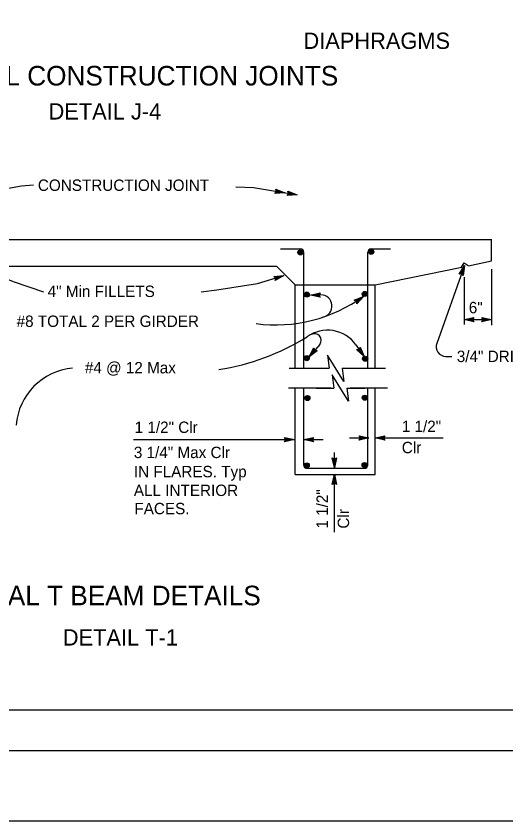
# Model space of a CAD drawing. Extents: x -894 to 1101, y -472 to 714.
# Drawn here: x 44.6 to 345, y -472.4 to 21.4 of the extents above; entities that cross this region are included whole.
import ezdxf

# ---------------------------------------------------------------- set-up
doc = ezdxf.new("R2010")
doc.units = 0
for name, color, linetype in [('border_PLOTTING-ELEMENTS', 7, 'Continuous'), ('border_rw_22x34_Cut_Lines', 7, 'Continuous'), ('border_SHEET', 7, 'Continuous'), ('tcd_BARRIER-CONC', 7, 'Continuous'), ('tcd_BARRIER-CONC-anno', 7, 'Continuous')]:
    doc.layers.add(name, color=color, linetype=linetype)

msp = doc.modelspace()

# ---------------------------------------------------------------- linework, layer by layer
at = {"layer": 'border_PLOTTING-ELEMENTS'}
for points in [[(-894.04, -472.44), (865.96, -472.44), (865.96, 713.56), (-894.04, 713.56)], [(-864.04, 670.56), (835.96, 670.56), (835.96, -429.44), (-864.04, -429.44)]]:
    msp.add_lwpolyline(points, close=True, dxfattribs=at)
at = {"layer": 'border_rw_22x34_Cut_Lines'}
msp.add_lwpolyline([(-864.04, 670.56), (835.96, 670.56), (835.96, -429.44), (-864.04, -429.44)], close=True, dxfattribs=at)
at = {"layer": 'border_SHEET'}
msp.add_line((810.96, -404.44), (-814.04, -404.44), dxfattribs=at)
at = {"layer": 'tcd_BARRIER-CONC'}
for p, q in [((-65.67, -115.62), (336.34, -115.62)), ((336.24, -128.81), (336.24, -115.61)), ((206.76, -121.38), (219.01, -121.38)), ((221.01, -194.69), (221.01, -123.38)), ((260.31, -194.69), (260.31, -123.38)), ((262.31, -121.38), (274.31, -121.38)), ((38.68, -132.01), (204.35, -132.01)), ((215.86, -143.52), (204.35, -132.01)), ((264.76, -143.52), (317.93, -132.58)), ((317.77, -132.58), (319.45, -130.02)), ((317.77, -132.58), (319.45, -130.02)), ((319.45, -130.02), (322, -131.69)), ((319.45, -130.02), (322, -131.69)), ((322.01, -131.74), (336.24, -128.81)), ((215.86, -143.52), (264.76, -143.52)), ((215.86, -194.69), (215.86, -143.52)), ((264.76, -194.69), (264.76, -143.52)), ((212.12, -194.69), (234.24, -194.69)), ((225.57, -194.69), (236.57, -194.69)), ((244.57, -194.69), (255.57, -194.69)), ((245.83, -194.69), (271.22, -194.69)), ((211.76, -206.78), (237.57, -206.78)), ((215.86, -259.92), (215.86, -206.78)), ((221.01, -254.07), (221.01, -206.78)), ((228.56, -206.79), (239.56, -206.79)), ((247.56, -206.79), (258.56, -206.79)), ((249.52, -206.78), (272.36, -206.78)), ((260.31, -254.07), (260.31, -206.78)), ((264.76, -259.92), (264.76, -206.78)), ((223.01, -256.07), (258.31, -256.07)), ((215.86, -259.92), (264.76, -259.92))]:
    msp.add_line(p, q, dxfattribs=at)
for points in [[(244.57, -194.69), (245.57, -202.69), (235.57, -186.69), (236.57, -194.69)], [(247.56, -206.79), (248.56, -214.79), (238.56, -198.79), (239.56, -206.79)]]:
    msp.add_lwpolyline(points, dxfattribs=at)
for centre, radius in [((218.96, -123.6), 1.56), ((218.96, -123.6), 1.37), ((218.96, -123.6), 1.19), ((218.96, -123.6), 1), ((218.96, -123.6), 0.812), ((218.96, -123.6), 0.625), ((218.96, -123.6), 0.437), ((218.96, -123.6), 0.187), ((262.45, -123.21), 1.56), ((262.45, -123.21), 1.37), ((262.45, -123.21), 1.19), ((262.45, -123.21), 1), ((262.45, -123.21), 0.812), ((262.45, -123.21), 0.625), ((262.45, -123.21), 0.437), ((262.45, -123.21), 0.187), ((222.88, -149.46), 1.56), ((222.88, -149.46), 1.37), ((258.53, -149.07), 1.56), ((258.53, -149.07), 1.37), ((258.53, -149.07), 1.19), ((258.53, -149.07), 1), ((222.88, -149.46), 1.19), ((222.88, -149.46), 1), ((222.88, -149.46), 0.812), ((222.88, -149.46), 0.625), ((222.88, -149.46), 0.437), ((222.88, -149.46), 0.187), ((258.53, -149.07), 0.812), ((258.53, -149.07), 0.625), ((258.53, -149.07), 0.437), ((258.53, -149.07), 0.187), ((222.88, -188.45), 1.56), ((222.88, -188.45), 1.37), ((222.88, -188.45), 1.19), ((222.88, -188.45), 1), ((222.88, -188.45), 0.812), ((258.73, -188.84), 1.56), ((258.73, -188.84), 1.37), ((258.73, -188.84), 1.19), ((222.88, -188.45), 0.625), ((222.88, -188.45), 0.437), ((222.88, -188.45), 0.187), ((258.73, -188.84), 1), ((258.73, -188.84), 0.812), ((258.73, -188.84), 0.625), ((258.73, -188.84), 0.437), ((258.73, -188.84), 0.187), ((223.27, -212.94), 1.56), ((223.27, -212.94), 1.37), ((223.27, -212.94), 1.19), ((223.27, -212.94), 1), ((223.27, -212.94), 0.812), ((223.27, -212.94), 0.625), ((258.53, -212.74), 1.56), ((258.53, -212.74), 1.37), ((258.53, -212.74), 1.19), ((258.53, -212.74), 1), ((258.53, -212.74), 0.812), ((258.53, -212.74), 0.625), ((258.53, -212.74), 0.437), ((223.27, -212.94), 0.437), ((223.27, -212.94), 0.187), ((258.53, -212.74), 0.187), ((222.88, -254.28), 1.56), ((222.88, -254.28), 1.37), ((222.88, -254.28), 1.19), ((222.88, -254.28), 1), ((222.88, -254.28), 0.812), ((222.88, -254.28), 0.625), ((222.88, -254.28), 0.437), ((222.88, -254.28), 0.187), ((258.34, -254.08), 1.56), ((258.34, -254.08), 1.37), ((258.34, -254.08), 1.19), ((258.34, -254.08), 1), ((258.34, -254.08), 0.812), ((258.34, -254.08), 0.625), ((258.34, -254.08), 0.437), ((258.34, -254.08), 0.187)]:
    msp.add_circle(centre, radius, dxfattribs=at)
for centre, start, end in [((219.01, -123.38), 0, 90), ((262.31, -123.38), 90, 180), ((223.01, -254.07), 180, 270), ((258.31, -254.07), 270, 0)]:
    msp.add_arc(centre, 2, start, end, dxfattribs=at)
at = {"layer": 'tcd_BARRIER-CONC-anno'}
for p, q in [((203.39, -87.35), (204.39, -86.17)), ((209.52, -87.02), (203.39, -87.35)), ((203.39, -87.35), (203.39, -87.35)), ((208.15, -86.8), (203.68, -87.03)), ((204.39, -86.17), (203.83, -84.71)), ((203.83, -84.71), (203.83, -84.71)), ((203.83, -84.71), (209.52, -87.02)), ((206.8, -86.57), (203.91, -86.72)), ((203.98, -85.1), (208.16, -86.79)), ((204.15, -85.49), (206.8, -86.57)), ((205.44, -86.34), (204.2, -86.4)), ((204.27, -85.86), (205.44, -86.34)), ((209.52, -87.02), (209.52, -87.02)), ((210.79, -88.58), (211.8, -87.4)), ((216.93, -88.26), (210.79, -88.58)), ((210.79, -88.58), (210.79, -88.58)), ((215.55, -88.03), (211.08, -88.27)), ((211.8, -87.4), (211.23, -85.95)), ((211.23, -85.95), (211.23, -85.95)), ((211.23, -85.95), (216.93, -88.26)), ((214.2, -87.8), (211.31, -87.95)), ((211.38, -86.33), (215.57, -88.03)), ((211.55, -86.73), (214.2, -87.8)), ((212.84, -87.57), (211.6, -87.64)), ((211.67, -87.1), (212.84, -87.57)), ((216.93, -88.26), (216.93, -88.26)), ((319.69, -131.66), (302.62, -179.38)), ((316.41, -136.86), (319.69, -131.66)), ((316.82, -136.77), (319.23, -132.96)), ((319.23, -132.97), (318.67, -137.41)), ((319.69, -131.66), (318.93, -137.75)), ((319.69, -131.66), (319.69, -131.66)), ((202.78, -138.26), (208.91, -137.8)), ((203.94, -139.31), (202.78, -138.26)), ((202.78, -138.26), (202.78, -138.26)), ((203.09, -138.54), (207.59, -138.2)), ((208.91, -137.8), (203.56, -140.81)), ((207.58, -138.21), (203.68, -140.4)), ((208.91, -137.8), (208.91, -137.8)), ((317.94, -136.55), (316.41, -136.86)), ((316.41, -136.86), (316.41, -136.86)), ((317.24, -136.67), (318.76, -134.26)), ((317.62, -136.62), (318.3, -135.56)), ((318.93, -137.75), (317.94, -136.55)), ((318.3, -135.56), (318.14, -136.79)), ((318.76, -134.26), (318.4, -137.13)), ((318.93, -137.75), (318.93, -137.75)), ((336.24, -133.87), (336.24, -168.24)), ((203.42, -138.81), (206.27, -138.6)), ((203.56, -140.81), (203.94, -139.31)), ((203.56, -140.81), (203.56, -140.81)), ((203.69, -139.09), (204.95, -139)), ((206.27, -138.6), (203.75, -140.02)), ((204.95, -139), (203.87, -139.61)), ((319.45, -138.71), (319.45, -167.81)), ((225.09, -149.78), (231.05, -148.31)), ((231.57, -149.63), (225.09, -149.78)), ((231.12, -150.98), (225.09, -149.78)), ((225.09, -149.78), (225.09, -149.78)), ((230.89, -150.63), (226.47, -149.75)), ((226.48, -149.74), (230.83, -148.67)), ((227.85, -149.72), (230.66, -149.02)), ((230.65, -150.27), (227.85, -149.72)), ((229.23, -149.68), (230.43, -149.39)), ((230.47, -149.93), (229.23, -149.68)), ((231.05, -148.31), (230.29, -149.66)), ((230.29, -149.66), (231.12, -150.98)), ((231.05, -148.31), (231.05, -148.31)), ((231.12, -150.98), (231.12, -150.98)), ((252.02, -152.97), (257.66, -150.53)), ((252.02, -152.97), (257.66, -150.53)), ((253.45, -153.59), (252.02, -152.97)), ((252.02, -152.97), (252.02, -152.97)), ((253.45, -153.59), (252.02, -152.97)), ((252.02, -152.97), (252.02, -152.97)), ((252.4, -153.13), (256.54, -151.34)), ((252.4, -153.13), (256.54, -151.34)), ((252.8, -153.29), (255.42, -152.15)), ((252.8, -153.29), (255.42, -152.15)), ((253.15, -153.46), (254.3, -152.96)), ((253.15, -153.46), (254.3, -152.96)), ((254.3, -152.96), (253.48, -153.89)), ((254.3, -152.96), (253.48, -153.89)), ((255.42, -152.15), (253.51, -154.32)), ((255.42, -152.15), (253.51, -154.32)), ((256.54, -151.35), (253.57, -154.7)), ((256.54, -151.35), (253.57, -154.7)), ((257.66, -150.53), (253.59, -155.13)), ((257.66, -150.53), (253.59, -155.13)), ((257.66, -150.53), (257.66, -150.53)), ((257.66, -150.53), (257.66, -150.53)), ((253.59, -155.13), (253.45, -153.59)), ((253.59, -155.13), (253.45, -153.59)), ((253.59, -155.13), (253.59, -155.13)), ((253.59, -155.13), (253.59, -155.13)), ((319.35, -164.79), (325.35, -163.46)), ((319.35, -164.79), (336.24, -164.79)), ((325.35, -166.13), (319.35, -164.79)), ((319.35, -164.79), (319.35, -164.79)), ((325.13, -165.78), (320.73, -164.8)), ((320.74, -164.79), (325.11, -163.82)), ((322.11, -164.8), (324.93, -164.17)), ((324.9, -165.42), (322.11, -164.8)), ((323.49, -164.8), (324.7, -164.53)), ((324.72, -165.07), (323.49, -164.8)), ((325.35, -163.46), (324.55, -164.79)), ((324.55, -164.79), (325.35, -166.13)), ((325.35, -163.46), (325.35, -163.46)), ((325.35, -166.13), (325.35, -166.13)), ((331.04, -164.79), (330.24, -163.46)), ((330.24, -163.46), (330.24, -163.46)), ((330.24, -163.46), (336.24, -164.79)), ((336.24, -164.79), (330.24, -166.13)), ((330.24, -166.13), (331.04, -164.79)), ((330.24, -166.13), (330.24, -166.13)), ((330.46, -163.81), (334.86, -164.79)), ((334.85, -164.8), (330.48, -165.77)), ((333.48, -164.79), (330.65, -165.42)), ((330.69, -164.17), (333.48, -164.79)), ((330.87, -164.52), (332.1, -164.79)), ((332.1, -164.79), (330.89, -165.06)), ((336.24, -164.79), (336.24, -164.79)), ((230.82, -179.99), (224.44, -187.64)), ((224.44, -187.64), (227.26, -182.18)), ((225.33, -186.57), (227.39, -182.59)), ((227.26, -182.18), (227.26, -182.18)), ((227.26, -182.18), (227.77, -183.65)), ((253.05, -180.27), (258.01, -187.36)), ((255.03, -183.1), (255.67, -181.67)), ((255.34, -182.45), (256.43, -185.09)), ((255.5, -182.06), (257.22, -186.23)), ((255.67, -181.67), (255.67, -181.67)), ((255.67, -181.67), (258.01, -187.36)), ((229.31, -183.89), (224.44, -187.64)), ((224.44, -187.64), (224.44, -187.64)), ((228.9, -183.83), (225.33, -186.58)), ((226.21, -185.52), (227.54, -182.95)), ((228.47, -183.78), (226.21, -185.52)), ((227.1, -184.46), (227.67, -183.36)), ((228.1, -183.69), (227.1, -184.46)), ((227.77, -183.65), (229.31, -183.89)), ((229.31, -183.89), (229.31, -183.89)), ((253.48, -183.2), (255.03, -183.1)), ((258.01, -187.36), (253.48, -183.2)), ((253.48, -183.2), (253.48, -183.2)), ((257.21, -186.22), (253.91, -183.19)), ((256.43, -185.09), (254.29, -183.14)), ((255.63, -183.96), (254.72, -183.12)), ((255.15, -182.8), (255.63, -183.96)), ((258.01, -187.36), (258.01, -187.36)), ((308.27, -187.4), (311.95, -187.4)), ((255.74, -237.43), (254.94, -236.09)), ((254.94, -236.09), (254.94, -236.09)), ((254.94, -236.09), (260.94, -237.43)), ((255.16, -236.45), (259.56, -237.43)), ((255.39, -236.81), (258.18, -237.43)), ((264.76, -237.43), (270.76, -236.1)), ((266.15, -237.43), (270.53, -236.46)), ((267.52, -237.44), (270.35, -236.81)), ((270.76, -236.1), (269.96, -237.43)), ((270.76, -236.1), (270.76, -236.1)), ((116.66, -238.42), (215.29, -238.42)), ((210.09, -238.42), (209.29, -237.08)), ((209.29, -237.08), (209.29, -237.08)), ((209.29, -237.08), (215.29, -238.42)), ((215.29, -238.42), (209.29, -239.75)), ((209.29, -239.75), (210.09, -238.42)), ((209.29, -239.75), (209.29, -239.75)), ((209.51, -237.43), (213.91, -238.42)), ((213.9, -238.42), (209.53, -239.39)), ((212.53, -238.41), (209.71, -239.04)), ((209.74, -237.79), (212.53, -238.41)), ((209.92, -238.14), (211.15, -238.41)), ((211.15, -238.41), (209.94, -238.68)), ((215.29, -238.42), (215.29, -238.42)), ((221.01, -238.42), (227.01, -237.09)), ((221.01, -238.42), (232.96, -238.42)), ((227.01, -239.76), (221.01, -238.42)), ((221.01, -238.42), (221.01, -238.42)), ((226.79, -239.4), (222.39, -238.42)), ((222.4, -238.41), (226.77, -237.45)), ((223.77, -238.42), (226.6, -237.79)), ((226.56, -239.04), (223.77, -238.42)), ((225.15, -238.42), (226.36, -238.15)), ((226.38, -238.69), (225.15, -238.42)), ((227.01, -237.09), (226.21, -238.42)), ((226.21, -238.42), (227.01, -239.76)), ((227.01, -237.09), (227.01, -237.09)), ((227.01, -239.76), (227.01, -239.76)), ((249.16, -237.43), (260.94, -237.43)), ((260.94, -237.43), (254.94, -238.76)), ((254.94, -238.76), (255.74, -237.43)), ((254.94, -238.76), (254.94, -238.76)), ((259.55, -237.44), (255.17, -238.41)), ((258.18, -237.43), (255.35, -238.06)), ((255.57, -237.16), (256.8, -237.43)), ((256.8, -237.43), (255.59, -237.7)), ((260.94, -237.43), (260.94, -237.43)), ((264.76, -237.43), (306.66, -237.43)), ((270.76, -238.77), (264.76, -237.43)), ((264.76, -237.43), (264.76, -237.43)), ((270.54, -238.42), (266.14, -237.44)), ((270.31, -238.06), (267.52, -237.44)), ((268.91, -237.44), (270.11, -237.17)), ((270.13, -237.71), (268.91, -237.44)), ((269.96, -237.43), (270.76, -238.77)), ((270.76, -238.77), (270.76, -238.77)), ((239.84, -255.59), (239.84, -246.26)), ((239.84, -255.59), (238.5, -249.59)), ((238.5, -249.59), (238.5, -249.59)), ((238.5, -249.59), (239.84, -250.39)), ((239.83, -254.2), (238.86, -249.83)), ((239.84, -252.83), (239.21, -250.01)), ((239.84, -251.45), (239.57, -250.24)), ((239.84, -250.39), (241.17, -249.59)), ((241.17, -249.59), (239.84, -255.59)), ((240.82, -249.81), (239.84, -254.21)), ((240.46, -250.05), (239.84, -252.83)), ((240.11, -250.22), (239.84, -251.45)), ((241.17, -249.59), (241.17, -249.59)), ((239.84, -255.59), (239.84, -255.59)), ((238.5, -265.92), (239.84, -259.92)), ((238.85, -265.7), (239.83, -261.3)), ((239.84, -295.35), (239.84, -259.92)), ((239.84, -259.92), (239.84, -259.92)), ((239.84, -259.92), (241.17, -265.92)), ((239.84, -261.31), (240.81, -265.68)), ((239.84, -265.12), (238.5, -265.92)), ((238.5, -265.92), (238.5, -265.92)), ((239.21, -265.47), (239.83, -262.68)), ((239.56, -265.29), (239.83, -264.06)), ((239.83, -262.68), (240.46, -265.51)), ((239.83, -264.06), (240.1, -265.27)), ((241.17, -265.92), (239.84, -265.12)), ((241.17, -265.92), (241.17, -265.92))]:
    msp.add_line(p, q, dxfattribs=at)
for points in [[(55.29, -82.34), (47.93, -82.83), (37.62, -84.79), (27.81, -90.19), (20.44, -96.57), (13.08, -105.9), (9.15, -116.7), (5.23, -127.98), (1.79, -142.22)], [(179.47, -83.32), (190.26, -83.81), (212.39, -87.5)], [(61.67, -147.94), (43.02, -141.73), (33.2, -137.8)], [(158.18, -147.69), (167.69, -146.64), (192.72, -142.71), (208.91, -137.8)]]:
    msp.add_lwpolyline(points, dxfattribs=at)
for centre, radius, start, end in [((203.69, -76.19), 91.87, 262.5382, 305.9769), ((231.51, -156.47), 6.85, 280.6456, 89.5093), ((235.65, -192.6), 21.32, 35.3196, 125.8364), ((145.85, -50.38), 146.93, 279.0532, 301.7522), ((227.74, -177.42), 4.01, 320.1729, 122.5624), ((308.27, -181.4), 6, 160.3086, 270), ((82.71, -232.67), 38.23, 95.2007, 175.2863)]:
    msp.add_arc(centre, radius, start, end, dxfattribs=at)

# ---------------------------------------------------------------- texts
for s, height, p in [('DIAPHRAGMS', 10, (220.88, 1.3)), ('LONGITUDINAL CONSTRUCTION JOINTS', 12, (-71.61, -21.14)), ('DETAIL J-4', 10, (64.51, -42.03)), ('CONSTRUCTION JOINT', 7, (57.96, -85.84)), ('4" Min FILLETS', 7, (63.95, -150.94)), ('6"', 7, (322.29, -160.93)), ('#8 TOTAL 2 PER GIRDER', 7, (44.92, -169.3)), ('3/4" DRIP GROOVE', 7, (314.93, -190.87)), ('#4 @ 12 Max', 7, (86.8, -197.82)), ('1 1/2" Clr', 7, (117.32, -234.37)), ('1 1/2" ', 7, (281.19, -233.82)), ('Clr', 7, (281.19, -246.82)), ('3 1/4" Max Clr', 7, (116.83, -249.8)), ('IN FLARES. Typ', 7, (116.83, -261.57)), ('ALL INTERIOR', 7, (116.83, -273.08)), ('FACES.', 7, (117.17, -284.26)), ('TYPICAL T BEAM DETAILS', 12, (-7.74, -340.12)), ('DETAIL T-1', 10, (73.27, -364.86))]:
    msp.add_text(s, height=height, dxfattribs=at).set_placement(p)
for s, p in [('1 1/2"', (235.85, -293.06)), ('Clr', (248.85, -293.06))]:
    msp.add_text(s, height=7, rotation=90, dxfattribs=at).set_placement(p)

doc.saveas('drawing.dxf')
